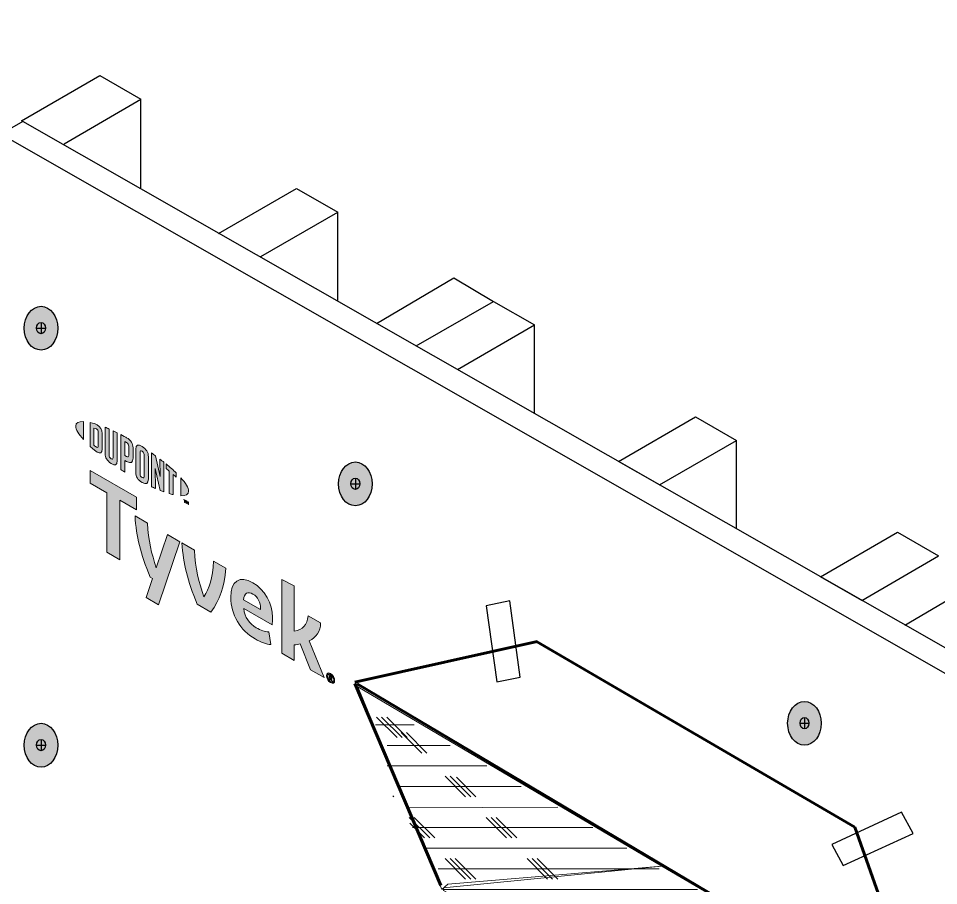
# Model space of a CAD drawing. Header units: inches. Extents: x -20.7 to 76.3, y -55.2 to 19.1.
# Drawn here: x -14.008 to -11.218, y 9.559 to 12.189 of the extents above; entities that cross this region are included whole.
import ezdxf

# ---------------------------------------------------------------- set-up
doc = ezdxf.new("R2010")
doc.units = ezdxf.units.IN
doc.header["$MEASUREMENT"] = 0
for name, color, linetype, lineweight in [('.ATI-HATCH', 7, 'Continuous', 0), ('G-ANNO-TTLB', 7, 'Continuous', 0), ('TYVEK', 7, 'Continuous', 0)]:
    doc.layers.add(name, color=color, linetype=linetype, lineweight=lineweight)

# ---------------------------------------------------------------- blocks, each defined once
blk = doc.blocks.new('Block_357')
at = {"layer": 'TYVEK', "true_color": 0x848484, "transparency": 33554687}
h = blk.add_hatch(color=252, dxfattribs=at)
h.dxf.hatch_style = 2
edge = h.paths.add_edge_path()
edge.add_spline(control_points=[(-13.8336, 10.9523), (-13.8336, 10.9423), (-13.8251, 10.928), (-13.8103, 10.9114), (-13.8103, 10.9114), (-13.8103, 10.9661), (-13.8103, 10.9661), (-13.8251, 10.9667), (-13.8336, 10.9622), (-13.8336, 10.9523)], knot_values=[0, 0, 0, 0, 1, 1, 1, 2, 2, 2, 3, 3, 3, 3], degree=3, periodic=0)
h = blk.add_hatch(color=252, dxfattribs=at)
h.dxf.hatch_style = 2
edge = h.paths.add_edge_path()
edge.add_spline(control_points=[(-13.7657, 10.8908), (-13.7657, 10.8866), (-13.7679, 10.8864), (-13.7706, 10.8879), (-13.7726, 10.8891), (-13.7758, 10.8918), (-13.7784, 10.8941), (-13.7784, 10.8941), (-13.7784, 10.9465), (-13.7784, 10.9465), (-13.7758, 10.9457), (-13.7726, 10.9448), (-13.7706, 10.9436), (-13.7679, 10.9421), (-13.7657, 10.9394), (-13.7657, 10.9352), (-13.7657, 10.9352), (-13.7657, 10.8908), (-13.7657, 10.8908)], knot_values=[0, 0, 0, 0, 1, 1, 1, 2, 2, 2, 3, 3, 3, 4, 4, 4, 5, 5, 5, 6, 6, 6, 6], degree=3, periodic=0)
edge = h.paths.add_edge_path()
edge.add_spline(control_points=[(-13.7689, 10.9563), (-13.773, 10.9587), (-13.779, 10.9607), (-13.7898, 10.9631), (-13.7898, 10.9631), (-13.7898, 10.8906), (-13.7898, 10.8906), (-13.7803, 10.8818), (-13.773, 10.8757), (-13.7689, 10.8733), (-13.7593, 10.8678), (-13.7539, 10.8713), (-13.7539, 10.8821), (-13.7539, 10.8821), (-13.7539, 10.9303), (-13.7539, 10.9303), (-13.7539, 10.941), (-13.7593, 10.9508), (-13.7689, 10.9563)], knot_values=[0, 0, 0, 0, 1, 1, 1, 2, 2, 2, 3, 3, 3, 4, 4, 4, 5, 5, 5, 6, 6, 6, 6], degree=3, periodic=0)
h = blk.add_hatch(color=252, dxfattribs=at)
h.dxf.hatch_style = 2
edge = h.paths.add_edge_path()
edge.add_spline(control_points=[(-13.7207, 10.8562), (-13.7207, 10.852), (-13.722, 10.8501), (-13.7265, 10.8534), (-13.731, 10.8566), (-13.7322, 10.8595), (-13.7322, 10.8645), (-13.7322, 10.8645), (-13.7322, 10.9434), (-13.7322, 10.9434), (-13.7352, 10.9448), (-13.7419, 10.9476), (-13.7447, 10.9487), (-13.7447, 10.9487), (-13.7447, 10.8689), (-13.7447, 10.8689), (-13.7447, 10.8561), (-13.7393, 10.848), (-13.7265, 10.839), (-13.7148, 10.8307), (-13.7077, 10.8333), (-13.7077, 10.8475), (-13.7077, 10.8475), (-13.7077, 10.9319), (-13.7077, 10.9319), (-13.7101, 10.9331), (-13.7181, 10.937), (-13.7207, 10.9381), (-13.7207, 10.9381), (-13.7207, 10.8562), (-13.7207, 10.8562)], knot_values=[0, 0, 0, 0, 1, 1, 1, 2, 2, 2, 3, 3, 3, 4, 4, 4, 5, 5, 5, 6, 6, 6, 7, 7, 7, 8, 8, 8, 9, 9, 9, 10, 10, 10, 10], degree=3, periodic=0)
h = blk.add_hatch(color=252, dxfattribs=at)
h.dxf.hatch_style = 2
edge = h.paths.add_edge_path()
edge.add_spline(control_points=[(-13.6732, 10.8635), (-13.6732, 10.859), (-13.6746, 10.8574), (-13.6799, 10.8605), (-13.6799, 10.8605), (-13.6845, 10.8631), (-13.6845, 10.8631), (-13.6845, 10.8631), (-13.6845, 10.9051), (-13.6845, 10.9051), (-13.6824, 10.904), (-13.6814, 10.9034), (-13.6801, 10.9027), (-13.6744, 10.8994), (-13.6732, 10.8962), (-13.6732, 10.8916), (-13.6732, 10.8916), (-13.6732, 10.8635), (-13.6732, 10.8635)], knot_values=[0, 0, 0, 0, 1, 1, 1, 2, 2, 2, 3, 3, 3, 4, 4, 4, 5, 5, 5, 6, 6, 6, 6], degree=3, periodic=0)
edge = h.paths.add_edge_path()
edge.add_spline(control_points=[(-13.6794, 10.9171), (-13.6816, 10.9184), (-13.6899, 10.9229), (-13.6975, 10.9267), (-13.6975, 10.9267), (-13.6975, 10.8204), (-13.6975, 10.8204), (-13.6949, 10.8188), (-13.6881, 10.8145), (-13.6845, 10.8122), (-13.6845, 10.8122), (-13.6845, 10.8483), (-13.6845, 10.8483), (-13.6845, 10.8483), (-13.6794, 10.8454), (-13.6794, 10.8454), (-13.6657, 10.8376), (-13.6601, 10.8413), (-13.6601, 10.8548), (-13.6601, 10.8548), (-13.6601, 10.8861), (-13.6601, 10.8861), (-13.6601, 10.8994), (-13.6664, 10.9096), (-13.6794, 10.9171)], knot_values=[0, 0, 0, 0, 1, 1, 1, 2, 2, 2, 3, 3, 3, 4, 4, 4, 5, 5, 5, 6, 6, 6, 7, 7, 7, 8, 8, 8, 8], degree=3, periodic=0)
h = blk.add_hatch(color=252, dxfattribs=at)
h.dxf.hatch_style = 2
edge = h.paths.add_edge_path()
edge.add_spline(control_points=[(-13.6267, 10.7995), (-13.6267, 10.7953), (-13.6279, 10.7939), (-13.6325, 10.7964), (-13.6373, 10.799), (-13.6386, 10.802), (-13.6386, 10.8064), (-13.6386, 10.8064), (-13.6386, 10.8727), (-13.6386, 10.8727), (-13.6386, 10.877), (-13.6373, 10.8787), (-13.6325, 10.8758), (-13.6279, 10.873), (-13.6267, 10.87), (-13.6267, 10.8658), (-13.6267, 10.8658), (-13.6267, 10.7995), (-13.6267, 10.7995)], knot_values=[0, 0, 0, 0, 1, 1, 1, 2, 2, 2, 3, 3, 3, 4, 4, 4, 5, 5, 5, 6, 6, 6, 6], degree=3, periodic=0)
edge = h.paths.add_edge_path()
edge.add_spline(control_points=[(-13.6325, 10.8906), (-13.6446, 10.8983), (-13.6518, 10.8963), (-13.6518, 10.8823), (-13.6518, 10.8823), (-13.6518, 10.8128), (-13.6518, 10.8128), (-13.6518, 10.798), (-13.6453, 10.7882), (-13.6325, 10.7814), (-13.62, 10.7749), (-13.6135, 10.7765), (-13.6135, 10.7922), (-13.6135, 10.7922), (-13.6135, 10.8586), (-13.6135, 10.8586), (-13.6135, 10.8736), (-13.6194, 10.8823), (-13.6325, 10.8906)], knot_values=[0, 0, 0, 0, 1, 1, 1, 2, 2, 2, 3, 3, 3, 4, 4, 4, 5, 5, 5, 6, 6, 6, 6], degree=3, periodic=0)
h = blk.add_hatch(color=252, dxfattribs=at)
h.dxf.hatch_style = 2
edge = h.paths.add_edge_path()
edge.add_spline(control_points=[(-13.5774, 10.7996), (-13.5774, 10.7996), (-13.5918, 10.862), (-13.5918, 10.862), (-13.5958, 10.8648), (-13.6005, 10.8682), (-13.6042, 10.8707), (-13.6042, 10.8707), (-13.6042, 10.7687), (-13.6042, 10.7687), (-13.6016, 10.7675), (-13.595, 10.7645), (-13.5916, 10.7631), (-13.5916, 10.7631), (-13.5927, 10.8238), (-13.5927, 10.8238), (-13.5927, 10.8238), (-13.5774, 10.7572), (-13.5774, 10.7572), (-13.5741, 10.7559), (-13.5694, 10.7541), (-13.5662, 10.753), (-13.5662, 10.753), (-13.5662, 10.8426), (-13.5662, 10.8426), (-13.5695, 10.8452), (-13.5754, 10.8498), (-13.5783, 10.8519), (-13.5783, 10.8519), (-13.5774, 10.7996), (-13.5774, 10.7996)], knot_values=[0, 0, 0, 0, 1, 1, 1, 2, 2, 2, 3, 3, 3, 4, 4, 4, 5, 5, 5, 6, 6, 6, 7, 7, 7, 8, 8, 8, 9, 9, 9, 10, 10, 10, 10], degree=3, periodic=0)
h = blk.add_hatch(color=252, dxfattribs=at)
h.dxf.hatch_style = 2
edge = h.paths.add_edge_path()
edge.add_spline(control_points=[(-13.5598, 10.8232), (-13.5566, 10.8207), (-13.5534, 10.8181), (-13.5503, 10.8156), (-13.5503, 10.8156), (-13.5503, 10.7477), (-13.5503, 10.7477), (-13.5475, 10.7469), (-13.5422, 10.7454), (-13.5386, 10.7445), (-13.5386, 10.7445), (-13.5386, 10.8056), (-13.5386, 10.8056), (-13.5352, 10.8027), (-13.5321, 10.7998), (-13.5291, 10.7972), (-13.5291, 10.7972), (-13.5291, 10.8102), (-13.5291, 10.8102), (-13.5383, 10.8193), (-13.5482, 10.828), (-13.5598, 10.8374), (-13.5598, 10.8374), (-13.5598, 10.8232), (-13.5598, 10.8232)], knot_values=[0, 0, 0, 0, 1, 1, 1, 2, 2, 2, 3, 3, 3, 4, 4, 4, 5, 5, 5, 6, 6, 6, 7, 7, 7, 8, 8, 8, 8], degree=3, periodic=0)
h = blk.add_hatch(color=252, dxfattribs=at)
h.dxf.hatch_style = 2
edge = h.paths.add_edge_path()
edge.add_spline(control_points=[(-13.4918, 10.755), (-13.4918, 10.7449), (-13.5003, 10.7405), (-13.5151, 10.741), (-13.5151, 10.741), (-13.5151, 10.7957), (-13.5151, 10.7957), (-13.5003, 10.7792), (-13.4918, 10.7649), (-13.4918, 10.755)], knot_values=[0, 0, 0, 0, 1, 1, 1, 2, 2, 2, 3, 3, 3, 3], degree=3, periodic=0)
h = blk.add_hatch(color=252, dxfattribs=at)
h.dxf.hatch_style = 2
edge = h.paths.add_edge_path()
edge.add_spline(control_points=[(-13.4987, 10.726), (-13.4987, 10.726), (-13.4973, 10.7252), (-13.4973, 10.7252), (-13.4973, 10.7252), (-13.4953, 10.7203), (-13.4953, 10.7203), (-13.4953, 10.7203), (-13.4932, 10.7228), (-13.4932, 10.7228), (-13.4932, 10.7228), (-13.4918, 10.722), (-13.4918, 10.722), (-13.4918, 10.722), (-13.4918, 10.7141), (-13.4918, 10.7141), (-13.4918, 10.7141), (-13.4931, 10.7149), (-13.4931, 10.7149), (-13.4931, 10.7149), (-13.4931, 10.7205), (-13.4931, 10.7205), (-13.4931, 10.7205), (-13.4952, 10.7179), (-13.4952, 10.7179), (-13.4952, 10.7179), (-13.4953, 10.718), (-13.4953, 10.718), (-13.4953, 10.718), (-13.4975, 10.723), (-13.4975, 10.723), (-13.4975, 10.723), (-13.4975, 10.7174), (-13.4975, 10.7174), (-13.4975, 10.7174), (-13.4987, 10.7181), (-13.4987, 10.7181), (-13.4987, 10.7181), (-13.4987, 10.726), (-13.4987, 10.726)], knot_values=[0, 0, 0, 0, 1, 1, 1, 2, 2, 2, 3, 3, 3, 4, 4, 4, 5, 5, 5, 6, 6, 6, 7, 7, 7, 8, 8, 8, 9, 9, 9, 10, 10, 10, 11, 11, 11, 12, 12, 12, 13, 13, 13, 13], degree=3, periodic=0)
edge = h.paths.add_edge_path()
edge.add_spline(control_points=[(-13.5037, 10.7275), (-13.5037, 10.7275), (-13.5058, 10.7287), (-13.5058, 10.7287), (-13.5058, 10.7287), (-13.5058, 10.7301), (-13.5058, 10.7301), (-13.5058, 10.7301), (-13.5002, 10.7269), (-13.5002, 10.7269), (-13.5002, 10.7269), (-13.5002, 10.7255), (-13.5002, 10.7255), (-13.5002, 10.7255), (-13.5023, 10.7267), (-13.5023, 10.7267), (-13.5023, 10.7267), (-13.5023, 10.7202), (-13.5023, 10.7202), (-13.5023, 10.7202), (-13.5037, 10.721), (-13.5037, 10.721), (-13.5037, 10.721), (-13.5037, 10.7275), (-13.5037, 10.7275)], knot_values=[0, 0, 0, 0, 1, 1, 1, 2, 2, 2, 3, 3, 3, 4, 4, 4, 5, 5, 5, 6, 6, 6, 7, 7, 7, 8, 8, 8, 8], degree=3, periodic=0)
at = {"layer": 'TYVEK'}
for points, knots in [([(-13.8336, 10.9523), (-13.8336, 10.9423), (-13.8251, 10.928), (-13.8103, 10.9114), (-13.8103, 10.9114), (-13.8103, 10.9661), (-13.8103, 10.9661), (-13.8251, 10.9667), (-13.8336, 10.9622), (-13.8336, 10.9523)], [0, 0, 0, 0, 1, 1, 1, 2, 2, 2, 3, 3, 3, 3]), ([(-13.7689, 10.9563), (-13.773, 10.9587), (-13.779, 10.9607), (-13.7898, 10.9631), (-13.7898, 10.9631), (-13.7898, 10.8906), (-13.7898, 10.8906), (-13.7803, 10.8818), (-13.773, 10.8757), (-13.7689, 10.8733), (-13.7593, 10.8678), (-13.7539, 10.8713), (-13.7539, 10.8821), (-13.7539, 10.8821), (-13.7539, 10.9303), (-13.7539, 10.9303), (-13.7539, 10.941), (-13.7593, 10.9508), (-13.7689, 10.9563)], [0, 0, 0, 0, 1, 1, 1, 2, 2, 2, 3, 3, 3, 4, 4, 4, 5, 5, 5, 6, 6, 6, 6]), ([(-13.7657, 10.8908), (-13.7657, 10.8866), (-13.7679, 10.8864), (-13.7706, 10.8879), (-13.7726, 10.8891), (-13.7758, 10.8918), (-13.7784, 10.8941), (-13.7784, 10.8941), (-13.7784, 10.9465), (-13.7784, 10.9465), (-13.7758, 10.9457), (-13.7726, 10.9448), (-13.7706, 10.9436), (-13.7679, 10.9421), (-13.7657, 10.9394), (-13.7657, 10.9352), (-13.7657, 10.9352), (-13.7657, 10.8908), (-13.7657, 10.8908)], [0, 0, 0, 0, 1, 1, 1, 2, 2, 2, 3, 3, 3, 4, 4, 4, 5, 5, 5, 6, 6, 6, 6]), ([(-13.7207, 10.8562), (-13.7207, 10.852), (-13.722, 10.8501), (-13.7265, 10.8534), (-13.731, 10.8566), (-13.7322, 10.8595), (-13.7322, 10.8645), (-13.7322, 10.8645), (-13.7322, 10.9434), (-13.7322, 10.9434), (-13.7352, 10.9448), (-13.7419, 10.9476), (-13.7447, 10.9487), (-13.7447, 10.9487), (-13.7447, 10.8689), (-13.7447, 10.8689), (-13.7447, 10.8561), (-13.7393, 10.848), (-13.7265, 10.839), (-13.7148, 10.8307), (-13.7077, 10.8333), (-13.7077, 10.8475), (-13.7077, 10.8475), (-13.7077, 10.9319), (-13.7077, 10.9319), (-13.7101, 10.9331), (-13.7181, 10.937), (-13.7207, 10.9381), (-13.7207, 10.9381), (-13.7207, 10.8562), (-13.7207, 10.8562)], [0, 0, 0, 0, 1, 1, 1, 2, 2, 2, 3, 3, 3, 4, 4, 4, 5, 5, 5, 6, 6, 6, 7, 7, 7, 8, 8, 8, 9, 9, 9, 10, 10, 10, 10]), ([(-13.6794, 10.9171), (-13.6816, 10.9184), (-13.6899, 10.9229), (-13.6975, 10.9267), (-13.6975, 10.9267), (-13.6975, 10.8204), (-13.6975, 10.8204), (-13.6949, 10.8188), (-13.6881, 10.8145), (-13.6845, 10.8122), (-13.6845, 10.8122), (-13.6845, 10.8483), (-13.6845, 10.8483), (-13.6845, 10.8483), (-13.6794, 10.8454), (-13.6794, 10.8454), (-13.6657, 10.8376), (-13.6601, 10.8413), (-13.6601, 10.8548), (-13.6601, 10.8548), (-13.6601, 10.8861), (-13.6601, 10.8861), (-13.6601, 10.8994), (-13.6664, 10.9096), (-13.6794, 10.9171)], [0, 0, 0, 0, 1, 1, 1, 2, 2, 2, 3, 3, 3, 4, 4, 4, 5, 5, 5, 6, 6, 6, 7, 7, 7, 8, 8, 8, 8]), ([(-13.6732, 10.8635), (-13.6732, 10.859), (-13.6746, 10.8574), (-13.6799, 10.8605), (-13.6799, 10.8605), (-13.6845, 10.8631), (-13.6845, 10.8631), (-13.6845, 10.8631), (-13.6845, 10.9051), (-13.6845, 10.9051), (-13.6824, 10.904), (-13.6814, 10.9034), (-13.6801, 10.9027), (-13.6744, 10.8994), (-13.6732, 10.8962), (-13.6732, 10.8916), (-13.6732, 10.8916), (-13.6732, 10.8635), (-13.6732, 10.8635)], [0, 0, 0, 0, 1, 1, 1, 2, 2, 2, 3, 3, 3, 4, 4, 4, 5, 5, 5, 6, 6, 6, 6]), ([(-13.6325, 10.8906), (-13.6446, 10.8983), (-13.6518, 10.8963), (-13.6518, 10.8823), (-13.6518, 10.8823), (-13.6518, 10.8128), (-13.6518, 10.8128), (-13.6518, 10.798), (-13.6453, 10.7882), (-13.6325, 10.7814), (-13.62, 10.7749), (-13.6135, 10.7765), (-13.6135, 10.7922), (-13.6135, 10.7922), (-13.6135, 10.8586), (-13.6135, 10.8586), (-13.6135, 10.8736), (-13.6194, 10.8823), (-13.6325, 10.8906)], [0, 0, 0, 0, 1, 1, 1, 2, 2, 2, 3, 3, 3, 4, 4, 4, 5, 5, 5, 6, 6, 6, 6]), ([(-13.6267, 10.7995), (-13.6267, 10.7953), (-13.6279, 10.7939), (-13.6325, 10.7964), (-13.6373, 10.799), (-13.6386, 10.802), (-13.6386, 10.8064), (-13.6386, 10.8064), (-13.6386, 10.8727), (-13.6386, 10.8727), (-13.6386, 10.877), (-13.6373, 10.8787), (-13.6325, 10.8758), (-13.6279, 10.873), (-13.6267, 10.87), (-13.6267, 10.8658), (-13.6267, 10.8658), (-13.6267, 10.7995), (-13.6267, 10.7995)], [0, 0, 0, 0, 1, 1, 1, 2, 2, 2, 3, 3, 3, 4, 4, 4, 5, 5, 5, 6, 6, 6, 6]), ([(-13.5774, 10.7996), (-13.5774, 10.7996), (-13.5918, 10.862), (-13.5918, 10.862), (-13.5958, 10.8648), (-13.6005, 10.8682), (-13.6042, 10.8707), (-13.6042, 10.8707), (-13.6042, 10.7687), (-13.6042, 10.7687), (-13.6016, 10.7675), (-13.595, 10.7645), (-13.5916, 10.7631), (-13.5916, 10.7631), (-13.5927, 10.8238), (-13.5927, 10.8238), (-13.5927, 10.8238), (-13.5774, 10.7572), (-13.5774, 10.7572), (-13.5741, 10.7559), (-13.5694, 10.7541), (-13.5662, 10.753), (-13.5662, 10.753), (-13.5662, 10.8426), (-13.5662, 10.8426), (-13.5695, 10.8452), (-13.5754, 10.8498), (-13.5783, 10.8519), (-13.5783, 10.8519), (-13.5774, 10.7996), (-13.5774, 10.7996)], [0, 0, 0, 0, 1, 1, 1, 2, 2, 2, 3, 3, 3, 4, 4, 4, 5, 5, 5, 6, 6, 6, 7, 7, 7, 8, 8, 8, 9, 9, 9, 10, 10, 10, 10]), ([(-13.5598, 10.8232), (-13.5566, 10.8207), (-13.5534, 10.8181), (-13.5503, 10.8156), (-13.5503, 10.8156), (-13.5503, 10.7477), (-13.5503, 10.7477), (-13.5475, 10.7469), (-13.5422, 10.7454), (-13.5386, 10.7445), (-13.5386, 10.7445), (-13.5386, 10.8056), (-13.5386, 10.8056), (-13.5352, 10.8027), (-13.5321, 10.7998), (-13.5291, 10.7972), (-13.5291, 10.7972), (-13.5291, 10.8102), (-13.5291, 10.8102), (-13.5383, 10.8193), (-13.5482, 10.828), (-13.5598, 10.8374), (-13.5598, 10.8374), (-13.5598, 10.8232), (-13.5598, 10.8232)], [0, 0, 0, 0, 1, 1, 1, 2, 2, 2, 3, 3, 3, 4, 4, 4, 5, 5, 5, 6, 6, 6, 7, 7, 7, 8, 8, 8, 8]), ([(-13.4918, 10.755), (-13.4918, 10.7449), (-13.5003, 10.7405), (-13.5151, 10.741), (-13.5151, 10.741), (-13.5151, 10.7957), (-13.5151, 10.7957), (-13.5003, 10.7792), (-13.4918, 10.7649), (-13.4918, 10.755)], [0, 0, 0, 0, 1, 1, 1, 2, 2, 2, 3, 3, 3, 3]), ([(-13.5037, 10.7275), (-13.5037, 10.7275), (-13.5058, 10.7287), (-13.5058, 10.7287), (-13.5058, 10.7287), (-13.5058, 10.7301), (-13.5058, 10.7301), (-13.5058, 10.7301), (-13.5002, 10.7269), (-13.5002, 10.7269), (-13.5002, 10.7269), (-13.5002, 10.7255), (-13.5002, 10.7255), (-13.5002, 10.7255), (-13.5023, 10.7267), (-13.5023, 10.7267), (-13.5023, 10.7267), (-13.5023, 10.7202), (-13.5023, 10.7202), (-13.5023, 10.7202), (-13.5037, 10.721), (-13.5037, 10.721), (-13.5037, 10.721), (-13.5037, 10.7275), (-13.5037, 10.7275)], [0, 0, 0, 0, 1, 1, 1, 2, 2, 2, 3, 3, 3, 4, 4, 4, 5, 5, 5, 6, 6, 6, 7, 7, 7, 8, 8, 8, 8]), ([(-13.4987, 10.726), (-13.4987, 10.726), (-13.4973, 10.7252), (-13.4973, 10.7252), (-13.4973, 10.7252), (-13.4953, 10.7203), (-13.4953, 10.7203), (-13.4953, 10.7203), (-13.4932, 10.7228), (-13.4932, 10.7228), (-13.4932, 10.7228), (-13.4918, 10.722), (-13.4918, 10.722), (-13.4918, 10.722), (-13.4918, 10.7141), (-13.4918, 10.7141), (-13.4918, 10.7141), (-13.4931, 10.7149), (-13.4931, 10.7149), (-13.4931, 10.7149), (-13.4931, 10.7205), (-13.4931, 10.7205), (-13.4931, 10.7205), (-13.4952, 10.7179), (-13.4952, 10.7179), (-13.4952, 10.7179), (-13.4953, 10.718), (-13.4953, 10.718), (-13.4953, 10.718), (-13.4975, 10.723), (-13.4975, 10.723), (-13.4975, 10.723), (-13.4975, 10.7174), (-13.4975, 10.7174), (-13.4975, 10.7174), (-13.4987, 10.7181), (-13.4987, 10.7181), (-13.4987, 10.7181), (-13.4987, 10.726), (-13.4987, 10.726)], [0, 0, 0, 0, 1, 1, 1, 2, 2, 2, 3, 3, 3, 4, 4, 4, 5, 5, 5, 6, 6, 6, 7, 7, 7, 8, 8, 8, 9, 9, 9, 10, 10, 10, 11, 11, 11, 12, 12, 12, 13, 13, 13, 13])]:
    blk.add_open_spline(points, degree=3, knots=knots, dxfattribs=at)
blk = doc.blocks.new('Block_361')
at = {"layer": 'TYVEK', "true_color": 0x848484, "transparency": 33554687}
h = blk.add_hatch(color=252, dxfattribs=at)
h.dxf.hatch_style = 2
h.paths.add_polyline_path([(-13.6495, 10.7365), (-13.7898, 10.8175), (-13.7898, 10.7794), (-13.7391, 10.7502), (-13.7391, 10.5697), (-13.7001, 10.5472), (-13.7001, 10.7277), (-13.6495, 10.6984)])
h = blk.add_hatch(color=252, dxfattribs=at)
h.dxf.hatch_style = 2
edge = h.paths.add_edge_path()
edge.add_spline(control_points=[(-13.4163, 10.5429), (-13.4187, 10.4909), (-13.4291, 10.4606), (-13.4451, 10.4346), (-13.4607, 10.4789), (-13.4707, 10.5209), (-13.4737, 10.5761), (-13.4737, 10.5761), (-13.5116, 10.5979), (-13.5116, 10.5979), (-13.5075, 10.5328), (-13.4953, 10.4854), (-13.4658, 10.4119), (-13.4658, 10.4119), (-13.4242, 10.3879), (-13.4242, 10.3879), (-13.3958, 10.428), (-13.3841, 10.4615), (-13.3787, 10.5212), (-13.3787, 10.5212), (-13.4163, 10.5429), (-13.4163, 10.5429)], knot_values=[0, 0, 0, 0, 1, 1, 1, 2, 2, 2, 3, 3, 3, 4, 4, 4, 5, 5, 5, 6, 6, 6, 7, 7, 7, 7], degree=3, periodic=0)
h = blk.add_hatch(color=252, dxfattribs=at)
h.dxf.hatch_style = 2
edge = h.paths.add_edge_path()
edge.add_spline(control_points=[(-13.325, 10.4256), (-13.325, 10.4256), (-13.2733, 10.3957), (-13.2733, 10.3957), (-13.2733, 10.3957), (-13.2733, 10.3994), (-13.2733, 10.3994), (-13.2733, 10.4169), (-13.2814, 10.4344), (-13.2964, 10.4431), (-13.3122, 10.4522), (-13.3226, 10.4454), (-13.325, 10.4256)], knot_values=[0, 0, 0, 0, 1, 1, 1, 2, 2, 2, 3, 3, 3, 4, 4, 4, 4], degree=3, periodic=0)
edge = h.paths.add_edge_path()
edge.add_spline(control_points=[(-13.2425, 10.2898), (-13.2545, 10.2905), (-13.2722, 10.2964), (-13.2901, 10.3067), (-13.334, 10.3321), (-13.364, 10.3812), (-13.364, 10.4331), (-13.364, 10.4827), (-13.3365, 10.5005), (-13.2964, 10.4774), (-13.2607, 10.4568), (-13.2373, 10.4143), (-13.2373, 10.3724), (-13.2373, 10.363), (-13.2378, 10.3552), (-13.2384, 10.3493), (-13.2384, 10.3493), (-13.3245, 10.399), (-13.3245, 10.399), (-13.3209, 10.372), (-13.3081, 10.3533), (-13.2863, 10.3408), (-13.273, 10.3331), (-13.2602, 10.3291), (-13.2485, 10.328), (-13.2485, 10.328), (-13.2425, 10.2898), (-13.2425, 10.2898)], knot_values=[0, 0, 0, 0, 1, 1, 1, 2, 2, 2, 3, 3, 3, 4, 4, 4, 5, 5, 5, 6, 6, 6, 7, 7, 7, 8, 8, 8, 9, 9, 9, 9], degree=3, periodic=0)
h = blk.add_hatch(color=252, dxfattribs=at)
h.dxf.hatch_style = 2
edge = h.paths.add_edge_path()
edge.add_spline(control_points=[(-13.1259, 10.3009), (-13.1259, 10.3009), (-13.0807, 10.1895), (-13.0807, 10.1895), (-13.0807, 10.1895), (-13.1215, 10.2131), (-13.1215, 10.2131), (-13.1215, 10.2131), (-13.1529, 10.2921), (-13.1529, 10.2921), (-13.1586, 10.2907), (-13.1646, 10.2895), (-13.1711, 10.2886), (-13.1711, 10.2886), (-13.1711, 10.2418), (-13.1711, 10.2418), (-13.1711, 10.2418), (-13.2087, 10.2635), (-13.2087, 10.2635), (-13.2087, 10.2635), (-13.2087, 10.4874), (-13.2087, 10.4874), (-13.2087, 10.4874), (-13.1711, 10.4678), (-13.1711, 10.4678), (-13.1711, 10.4678), (-13.1711, 10.3301), (-13.1711, 10.3301), (-13.1455, 10.3344), (-13.133, 10.349), (-13.1286, 10.3768), (-13.1286, 10.3768), (-13.0913, 10.3552), (-13.0913, 10.3552), (-13.0921, 10.3289), (-13.1041, 10.3117), (-13.1259, 10.3009)], knot_values=[0, 0, 0, 0, 1, 1, 1, 2, 2, 2, 3, 3, 3, 4, 4, 4, 5, 5, 5, 6, 6, 6, 7, 7, 7, 8, 8, 8, 9, 9, 9, 10, 10, 10, 11, 11, 11, 12, 12, 12, 12], degree=3, periodic=0)
at = {"layer": 'TYVEK'}
blk.add_lwpolyline([(-13.6495, 10.7365), (-13.7898, 10.8175), (-13.7898, 10.7794), (-13.7391, 10.7502), (-13.7391, 10.5697), (-13.7001, 10.5472), (-13.7001, 10.7277), (-13.6495, 10.6984)], close=True, dxfattribs=at)
for points, knots in [([(-13.4163, 10.5429), (-13.4187, 10.4909), (-13.4291, 10.4606), (-13.4451, 10.4346), (-13.4607, 10.4789), (-13.4707, 10.5209), (-13.4737, 10.5761), (-13.4737, 10.5761), (-13.5116, 10.5979), (-13.5116, 10.5979), (-13.5075, 10.5328), (-13.4953, 10.4854), (-13.4658, 10.4119), (-13.4658, 10.4119), (-13.4242, 10.3879), (-13.4242, 10.3879), (-13.3958, 10.428), (-13.3841, 10.4615), (-13.3787, 10.5212), (-13.3787, 10.5212), (-13.4163, 10.5429), (-13.4163, 10.5429)], [0, 0, 0, 0, 1, 1, 1, 2, 2, 2, 3, 3, 3, 4, 4, 4, 5, 5, 5, 6, 6, 6, 7, 7, 7, 7]), ([(-13.2425, 10.2898), (-13.2545, 10.2905), (-13.2722, 10.2964), (-13.2901, 10.3067), (-13.334, 10.3321), (-13.364, 10.3812), (-13.364, 10.4331), (-13.364, 10.4827), (-13.3365, 10.5005), (-13.2964, 10.4774), (-13.2607, 10.4568), (-13.2373, 10.4143), (-13.2373, 10.3724), (-13.2373, 10.363), (-13.2378, 10.3552), (-13.2384, 10.3493), (-13.2384, 10.3493), (-13.3245, 10.399), (-13.3245, 10.399), (-13.3209, 10.372), (-13.3081, 10.3533), (-13.2863, 10.3408), (-13.273, 10.3331), (-13.2602, 10.3291), (-13.2485, 10.328), (-13.2485, 10.328), (-13.2425, 10.2898), (-13.2425, 10.2898)], [0, 0, 0, 0, 1, 1, 1, 2, 2, 2, 3, 3, 3, 4, 4, 4, 5, 5, 5, 6, 6, 6, 7, 7, 7, 8, 8, 8, 9, 9, 9, 9]), ([(-13.1259, 10.3009), (-13.1259, 10.3009), (-13.0807, 10.1895), (-13.0807, 10.1895), (-13.0807, 10.1895), (-13.1215, 10.2131), (-13.1215, 10.2131), (-13.1215, 10.2131), (-13.1529, 10.2921), (-13.1529, 10.2921), (-13.1586, 10.2907), (-13.1646, 10.2895), (-13.1711, 10.2886), (-13.1711, 10.2886), (-13.1711, 10.2418), (-13.1711, 10.2418), (-13.1711, 10.2418), (-13.2087, 10.2635), (-13.2087, 10.2635), (-13.2087, 10.2635), (-13.2087, 10.4874), (-13.2087, 10.4874), (-13.2087, 10.4874), (-13.1711, 10.4678), (-13.1711, 10.4678), (-13.1711, 10.4678), (-13.1711, 10.3301), (-13.1711, 10.3301), (-13.1455, 10.3344), (-13.133, 10.349), (-13.1286, 10.3768), (-13.1286, 10.3768), (-13.0913, 10.3552), (-13.0913, 10.3552), (-13.0921, 10.3289), (-13.1041, 10.3117), (-13.1259, 10.3009)], [0, 0, 0, 0, 1, 1, 1, 2, 2, 2, 3, 3, 3, 4, 4, 4, 5, 5, 5, 6, 6, 6, 7, 7, 7, 8, 8, 8, 9, 9, 9, 10, 10, 10, 11, 11, 11, 12, 12, 12, 12]), ([(-13.325, 10.4256), (-13.325, 10.4256), (-13.2733, 10.3957), (-13.2733, 10.3957), (-13.2733, 10.3957), (-13.2733, 10.3994), (-13.2733, 10.3994), (-13.2733, 10.4169), (-13.2814, 10.4344), (-13.2964, 10.4431), (-13.3122, 10.4522), (-13.3226, 10.4454), (-13.325, 10.4256)], [0, 0, 0, 0, 1, 1, 1, 2, 2, 2, 3, 3, 3, 4, 4, 4, 4])]:
    blk.add_open_spline(points, degree=3, knots=knots, dxfattribs=at)
blk = doc.blocks.new('Block_360')
at = {"layer": 'TYVEK', "true_color": 0x848484, "transparency": 33554687}
h = blk.add_hatch(color=252, dxfattribs=at)
h.dxf.hatch_style = 2
edge = h.paths.add_edge_path()
edge.add_spline(control_points=[(-13.5559, 10.6235), (-13.5559, 10.6235), (-13.5896, 10.5228), (-13.5896, 10.5228), (-13.604, 10.5649), (-13.6133, 10.6056), (-13.6162, 10.6583), (-13.6162, 10.6583), (-13.654, 10.6801), (-13.654, 10.6801), (-13.6499, 10.615), (-13.6377, 10.5677), (-13.6083, 10.4942), (-13.6083, 10.4942), (-13.6007, 10.4898), (-13.6007, 10.4898), (-13.6007, 10.4898), (-13.62, 10.4323), (-13.62, 10.4323), (-13.62, 10.4323), (-13.5824, 10.4106), (-13.5824, 10.4106), (-13.5824, 10.4106), (-13.5183, 10.6018), (-13.5183, 10.6018), (-13.5183, 10.6018), (-13.5559, 10.6235), (-13.5559, 10.6235)], knot_values=[0, 0, 0, 0, 1, 1, 1, 2, 2, 2, 3, 3, 3, 4, 4, 4, 5, 5, 5, 6, 6, 6, 7, 7, 7, 8, 8, 8, 9, 9, 9, 9], degree=3, periodic=0)
at = {"layer": 'TYVEK'}
blk.add_open_spline([(-13.5559, 10.6235), (-13.5559, 10.6235), (-13.5896, 10.5228), (-13.5896, 10.5228), (-13.604, 10.5649), (-13.6133, 10.6056), (-13.6162, 10.6583), (-13.6162, 10.6583), (-13.654, 10.6801), (-13.654, 10.6801), (-13.6499, 10.615), (-13.6377, 10.5677), (-13.6083, 10.4942), (-13.6083, 10.4942), (-13.6007, 10.4898), (-13.6007, 10.4898), (-13.6007, 10.4898), (-13.62, 10.4323), (-13.62, 10.4323), (-13.62, 10.4323), (-13.5824, 10.4106), (-13.5824, 10.4106), (-13.5824, 10.4106), (-13.5183, 10.6018), (-13.5183, 10.6018), (-13.5183, 10.6018), (-13.5559, 10.6235), (-13.5559, 10.6235)], degree=3, knots=[0, 0, 0, 0, 1, 1, 1, 2, 2, 2, 3, 3, 3, 4, 4, 4, 5, 5, 5, 6, 6, 6, 7, 7, 7, 8, 8, 8, 9, 9, 9, 9], dxfattribs=at)
blk.add_blockref('Block_361', (0, 0), dxfattribs=at)
blk = doc.blocks.new('Block_362')
at = {"layer": 'TYVEK', "true_color": 0x848484, "transparency": 33554687}
h = blk.add_hatch(color=252, dxfattribs=at)
h.dxf.hatch_style = 2
edge = h.paths.add_edge_path()
edge.add_spline(control_points=[(-13.0626, 10.1939), (-13.0626, 10.1939), (-13.0626, 10.1898), (-13.0626, 10.1898), (-13.0626, 10.1898), (-13.0611, 10.1889), (-13.0611, 10.1889), (-13.0596, 10.188), (-13.0587, 10.188), (-13.0587, 10.1895), (-13.0587, 10.1911), (-13.0596, 10.1921), (-13.0611, 10.193), (-13.0611, 10.193), (-13.0626, 10.1939), (-13.0626, 10.1939)], knot_values=[0, 0, 0, 0, 1, 1, 1, 2, 2, 2, 3, 3, 3, 4, 4, 4, 5, 5, 5, 5], degree=3, periodic=0)
edge = h.paths.add_edge_path()
edge.add_spline(control_points=[(-13.0653, 10.198), (-13.0653, 10.198), (-13.0611, 10.1955), (-13.0611, 10.1955), (-13.0578, 10.1937), (-13.0562, 10.1909), (-13.0562, 10.1881), (-13.0562, 10.1861), (-13.057, 10.1851), (-13.0585, 10.1853), (-13.0577, 10.1831), (-13.0567, 10.1807), (-13.0553, 10.1781), (-13.0553, 10.1781), (-13.0585, 10.1799), (-13.0585, 10.1799), (-13.0597, 10.1823), (-13.0605, 10.1843), (-13.0612, 10.1864), (-13.0612, 10.1864), (-13.0626, 10.1872), (-13.0626, 10.1872), (-13.0626, 10.1872), (-13.0626, 10.1823), (-13.0626, 10.1823), (-13.0626, 10.1823), (-13.0653, 10.1839), (-13.0653, 10.1839), (-13.0653, 10.1839), (-13.0653, 10.198), (-13.0653, 10.198)], knot_values=[0, 0, 0, 0, 1, 1, 1, 2, 2, 2, 3, 3, 3, 4, 4, 4, 5, 5, 5, 6, 6, 6, 7, 7, 7, 8, 8, 8, 9, 9, 9, 10, 10, 10, 10], degree=3, periodic=0)
edge = h.paths.add_edge_path()
edge.add_spline(control_points=[(-13.0609, 10.1991), (-13.0669, 10.2025), (-13.0702, 10.2006), (-13.0702, 10.1935), (-13.0702, 10.1864), (-13.0669, 10.1806), (-13.0609, 10.1772), (-13.055, 10.1738), (-13.0516, 10.1757), (-13.0516, 10.1828), (-13.0516, 10.1898), (-13.055, 10.1957), (-13.0609, 10.1991)], knot_values=[0, 0, 0, 0, 1, 1, 1, 2, 2, 2, 3, 3, 3, 4, 4, 4, 4], degree=3, periodic=0)
edge = h.paths.add_edge_path()
edge.add_spline(control_points=[(-13.0609, 10.2019), (-13.0536, 10.1977), (-13.0488, 10.1896), (-13.0488, 10.1811), (-13.0488, 10.1727), (-13.0537, 10.1702), (-13.0609, 10.1744), (-13.0683, 10.1787), (-13.073, 10.1867), (-13.073, 10.1951), (-13.073, 10.2036), (-13.0683, 10.2062), (-13.0609, 10.2019)], knot_values=[0, 0, 0, 0, 1, 1, 1, 2, 2, 2, 3, 3, 3, 4, 4, 4, 4], degree=3, periodic=0)
at = {"layer": 'TYVEK'}
for points, knots in [([(-13.0609, 10.2019), (-13.0536, 10.1977), (-13.0488, 10.1896), (-13.0488, 10.1811), (-13.0488, 10.1727), (-13.0537, 10.1702), (-13.0609, 10.1744), (-13.0683, 10.1787), (-13.073, 10.1867), (-13.073, 10.1951), (-13.073, 10.2036), (-13.0683, 10.2062), (-13.0609, 10.2019)], [0, 0, 0, 0, 1, 1, 1, 2, 2, 2, 3, 3, 3, 4, 4, 4, 4]), ([(-13.0609, 10.1991), (-13.0669, 10.2025), (-13.0702, 10.2006), (-13.0702, 10.1935), (-13.0702, 10.1864), (-13.0669, 10.1806), (-13.0609, 10.1772), (-13.055, 10.1738), (-13.0516, 10.1757), (-13.0516, 10.1828), (-13.0516, 10.1898), (-13.055, 10.1957), (-13.0609, 10.1991)], [0, 0, 0, 0, 1, 1, 1, 2, 2, 2, 3, 3, 3, 4, 4, 4, 4]), ([(-13.0653, 10.198), (-13.0653, 10.198), (-13.0611, 10.1955), (-13.0611, 10.1955), (-13.0578, 10.1937), (-13.0562, 10.1909), (-13.0562, 10.1881), (-13.0562, 10.1861), (-13.057, 10.1851), (-13.0585, 10.1853), (-13.0577, 10.1831), (-13.0567, 10.1807), (-13.0553, 10.1781), (-13.0553, 10.1781), (-13.0585, 10.1799), (-13.0585, 10.1799), (-13.0597, 10.1823), (-13.0605, 10.1843), (-13.0612, 10.1864), (-13.0612, 10.1864), (-13.0626, 10.1872), (-13.0626, 10.1872), (-13.0626, 10.1872), (-13.0626, 10.1823), (-13.0626, 10.1823), (-13.0626, 10.1823), (-13.0653, 10.1839), (-13.0653, 10.1839), (-13.0653, 10.1839), (-13.0653, 10.198), (-13.0653, 10.198)], [0, 0, 0, 0, 1, 1, 1, 2, 2, 2, 3, 3, 3, 4, 4, 4, 5, 5, 5, 6, 6, 6, 7, 7, 7, 8, 8, 8, 9, 9, 9, 10, 10, 10, 10]), ([(-13.0626, 10.1939), (-13.0626, 10.1939), (-13.0626, 10.1898), (-13.0626, 10.1898), (-13.0626, 10.1898), (-13.0611, 10.1889), (-13.0611, 10.1889), (-13.0596, 10.188), (-13.0587, 10.188), (-13.0587, 10.1895), (-13.0587, 10.1911), (-13.0596, 10.1921), (-13.0611, 10.193), (-13.0611, 10.193), (-13.0626, 10.1939), (-13.0626, 10.1939)], [0, 0, 0, 0, 1, 1, 1, 2, 2, 2, 3, 3, 3, 4, 4, 4, 5, 5, 5, 5])]:
    blk.add_open_spline(points, degree=3, knots=knots, dxfattribs=at)
blk = doc.blocks.new('Block_359')
at = {"layer": 'TYVEK'}
for name in ['Block_360', 'Block_362']:
    blk.add_blockref(name, (0, 0), dxfattribs=at)
blk = doc.blocks.new('Block_358')
at = {"layer": 'TYVEK'}
blk.add_blockref('Block_359', (0, 0), dxfattribs=at)
blk = doc.blocks.new('Block_356')
at = {"layer": 'TYVEK'}
for name in ['Block_357', 'Block_358']:
    blk.add_blockref(name, (0, 0), dxfattribs=at)
blk = doc.blocks.new('Block_697')
at = {"layer": '.ATI-HATCH'}
for points, knots in [([(-12.978, 10.1621), (-12.978, 10.1621), (-12.724, 9.5473), (-12.724, 9.5473), (-12.724, 9.5473), (-12.7052, 9.5637), (-12.7052, 9.5637), (-12.7052, 9.5637), (-12.0571, 9.6175), (-12.0571, 9.6175), (-12.0571, 9.6175), (-12.978, 10.1621), (-12.978, 10.1621)], [0, 0, 0, 0, 1, 1, 1, 2, 2, 2, 3, 3, 3, 4, 4, 4, 4]), ([(-11.5841, 8.9038), (-11.5841, 8.9038), (-11.7295, 8.9859), (-11.7295, 8.9859), (-11.7295, 8.9859), (-11.84, 9.0482), (-11.84, 9.0482), (-11.84, 9.0482), (-11.9505, 9.1106), (-11.9505, 9.1106), (-11.9505, 9.1106), (-12.0609, 9.173), (-12.0609, 9.173), (-12.0609, 9.173), (-12.1718, 9.2355), (-12.1718, 9.2355), (-12.1718, 9.2355), (-12.719, 9.5443), (-12.719, 9.5443), (-12.719, 9.5443), (-12.719, 9.5521), (-12.719, 9.5521), (-12.719, 9.5521), (-12.057, 9.6175), (-12.057, 9.6175), (-12.057, 9.6175), (-11.2684, 9.1559), (-11.2684, 9.1559)], [0, 0, 0, 0, 1, 1, 1, 2, 2, 2, 3, 3, 3, 4, 4, 4, 5, 5, 5, 6, 6, 6, 7, 7, 7, 8, 8, 8, 9, 9, 9, 9])]:
    blk.add_open_spline(points, degree=3, knots=knots, dxfattribs=at)
at = {"layer": '.ATI-HATCH', "color": 8, "lineweight": 0, "true_color": 0x808080}
for points in [[(-12.925, 10.0466), (-12.925, 10.0466), (-12.8072, 10.0466), (-12.8072, 10.0466)], [(-12.8897, 9.9842), (-12.8897, 9.9842), (-12.6984, 9.9842), (-12.6984, 9.9842)], [(-12.8897, 9.9218), (-12.8897, 9.9218), (-12.5873, 9.9218), (-12.5873, 9.9218)], [(-12.6518, 9.8282), (-12.6518, 9.8282), (-12.714, 9.8906), (-12.714, 9.8906)], [(-12.6363, 9.8282), (-12.6363, 9.8282), (-12.6984, 9.8906), (-12.6984, 9.8906)], [(-12.6208, 9.8282), (-12.6208, 9.8282), (-12.6788, 9.8878), (-12.6788, 9.8878)], [(-12.8529, 9.8594), (-12.8529, 9.8594), (-12.4836, 9.8594), (-12.4836, 9.8594)], [(-12.8693, 9.8282), (-12.8693, 9.8282), (-12.8722, 9.8311), (-12.8722, 9.8311)], [(-12.827, 9.7948), (-12.827, 9.7948), (-12.3723, 9.797), (-12.3723, 9.797)], [(-12.7606, 9.7034), (-12.7606, 9.7034), (-12.8227, 9.7658), (-12.8227, 9.7658)], [(-12.745, 9.7034), (-12.745, 9.7034), (-12.8072, 9.7658), (-12.8072, 9.7658)], [(-12.5276, 9.7034), (-12.5276, 9.7034), (-12.5897, 9.7658), (-12.5897, 9.7658)], [(-12.512, 9.7034), (-12.512, 9.7034), (-12.5742, 9.7658), (-12.5742, 9.7658)], [(-12.4965, 9.7034), (-12.4965, 9.7034), (-12.5586, 9.7658), (-12.5586, 9.7658)], [(-12.7761, 9.7034), (-12.7761, 9.7034), (-12.8209, 9.7484), (-12.8209, 9.7484)], [(-12.8123, 9.7346), (-12.8123, 9.7346), (-12.2664, 9.7346), (-12.2664, 9.7346)], [(-12.7736, 9.6722), (-12.7736, 9.6722), (-12.1624, 9.6722), (-12.1624, 9.6722)], [(-12.6518, 9.5786), (-12.6518, 9.5786), (-12.714, 9.641), (-12.714, 9.641)], [(-12.6363, 9.5786), (-12.6363, 9.5786), (-12.6984, 9.641), (-12.6984, 9.641)], [(-12.6208, 9.5786), (-12.6208, 9.5786), (-12.6829, 9.641), (-12.6829, 9.641)], [(-12.4033, 9.5786), (-12.4033, 9.5786), (-12.4654, 9.641), (-12.4654, 9.641)], [(-12.3878, 9.5786), (-12.3878, 9.5786), (-12.4499, 9.641), (-12.4499, 9.641)], [(-12.3723, 9.5786), (-12.3723, 9.5786), (-12.4344, 9.641), (-12.4344, 9.641)], [(-12.735, 9.6098), (-12.735, 9.6098), (-12.065, 9.6098), (-12.065, 9.6098)], [(-12.719, 9.5474), (-12.719, 9.5474), (-11.9489, 9.5474), (-11.9489, 9.5474)], [(-12.5405, 9.4667), (-12.5405, 9.4667), (-12.5897, 9.5162), (-12.5897, 9.5162)], [(-12.512, 9.4538), (-12.512, 9.4538), (-12.5742, 9.5162), (-12.5742, 9.5162)], [(-12.4965, 9.4538), (-12.4965, 9.4538), (-12.5586, 9.5162), (-12.5586, 9.5162)], [(-12.2791, 9.4538), (-12.2791, 9.4538), (-12.3412, 9.5162), (-12.3412, 9.5162)], [(-12.2635, 9.4538), (-12.2635, 9.4538), (-12.3257, 9.5162), (-12.3257, 9.5162)], [(-12.248, 9.4538), (-12.248, 9.4538), (-12.3101, 9.5162), (-12.3101, 9.5162)], [(-12.0305, 9.4538), (-12.0305, 9.4538), (-12.0927, 9.5162), (-12.0927, 9.5162)], [(-12.015, 9.4538), (-12.015, 9.4538), (-12.0771, 9.5162), (-12.0771, 9.5162)], [(-11.9995, 9.4538), (-11.9995, 9.4538), (-12.0616, 9.5162), (-12.0616, 9.5162)], [(-12.6132, 9.485), (-12.6132, 9.485), (-11.8442, 9.485), (-11.8442, 9.485)], [(-12.4933, 9.4226), (-12.4933, 9.4226), (-11.7452, 9.4226), (-11.7452, 9.4226)], [(-12.1548, 9.329), (-12.1548, 9.329), (-12.2169, 9.3914), (-12.2169, 9.3914)], [(-12.1393, 9.329), (-12.1393, 9.329), (-12.2014, 9.3914), (-12.2014, 9.3914)], [(-12.1237, 9.329), (-12.1237, 9.329), (-12.1859, 9.3914), (-12.1859, 9.3914)], [(-11.9063, 9.329), (-11.9063, 9.329), (-11.9684, 9.3914), (-11.9684, 9.3914)], [(-11.8908, 9.329), (-11.8908, 9.329), (-11.9529, 9.3914), (-11.9529, 9.3914)], [(-11.8752, 9.329), (-11.8752, 9.329), (-11.9374, 9.3914), (-11.9374, 9.3914)], [(-12.3873, 9.3602), (-12.3873, 9.3602), (-11.6422, 9.3602), (-11.6422, 9.3602)], [(-12.2812, 9.2978), (-12.2812, 9.2978), (-11.5422, 9.2978), (-11.5422, 9.2978)], [(-12.0305, 9.2042), (-12.0305, 9.2042), (-12.0927, 9.2666), (-12.0927, 9.2666)], [(-12.015, 9.2042), (-12.015, 9.2042), (-12.0771, 9.2666), (-12.0771, 9.2666)], [(-11.9995, 9.2042), (-11.9995, 9.2042), (-12.0616, 9.2666), (-12.0616, 9.2666)], [(-11.782, 9.2042), (-11.782, 9.2042), (-11.8442, 9.2666), (-11.8442, 9.2666)], [(-11.7665, 9.2042), (-11.7665, 9.2042), (-11.8286, 9.2666), (-11.8286, 9.2666)], [(-11.751, 9.2042), (-11.751, 9.2042), (-11.8131, 9.2666), (-11.8131, 9.2666)], [(-11.9401, 9.1134), (-11.9401, 9.1134), (-11.9684, 9.1418), (-11.9684, 9.1418)], [(-11.9026, 9.0913), (-11.9026, 9.0913), (-11.9529, 9.1418), (-11.9529, 9.1418)], [(-11.8752, 9.0794), (-11.8752, 9.0794), (-11.9374, 9.1418), (-11.9374, 9.1418)], [(-11.6578, 9.0794), (-11.6578, 9.0794), (-11.7199, 9.1418), (-11.7199, 9.1418)], [(-11.6422, 9.0794), (-11.6422, 9.0794), (-11.7044, 9.1418), (-11.7044, 9.1418)], [(-11.6267, 9.0794), (-11.6267, 9.0794), (-11.6888, 9.1418), (-11.6888, 9.1418)], [(-11.5335, 8.9546), (-11.5335, 8.9546), (-11.5956, 9.017), (-11.5956, 9.017)], [(-11.518, 8.9546), (-11.518, 8.9546), (-11.5801, 9.017), (-11.5801, 9.017)]]:
    blk.add_open_spline(points, degree=3, dxfattribs=at)
for points, knots in [([(-11.434, 9.2355), (-11.434, 9.2355), (-12.1718, 9.2355), (-12.1718, 9.2355), (-12.1718, 9.2355), (-12.1752, 9.2355), (-12.1752, 9.2355)], [0, 0, 0, 0, 1, 1, 1, 2, 2, 2, 2]), ([(-11.3161, 9.173), (-11.3161, 9.173), (-12.0609, 9.173), (-12.0609, 9.173), (-12.0609, 9.173), (-12.0693, 9.173), (-12.0693, 9.173)], [0, 0, 0, 0, 1, 1, 1, 2, 2, 2, 2]), ([(-11.4713, 9.1418), (-11.4713, 9.1418), (-11.4402, 9.1106), (-11.4402, 9.1106), (-11.4402, 9.1106), (-11.4093, 9.0795), (-11.4093, 9.0795)], [0, 0, 0, 0, 1, 1, 1, 2, 2, 2, 2]), ([(-11.4558, 9.1418), (-11.4558, 9.1418), (-11.4247, 9.1106), (-11.4247, 9.1106), (-11.4247, 9.1106), (-11.3937, 9.0795), (-11.3937, 9.0795)], [0, 0, 0, 0, 1, 1, 1, 2, 2, 2, 2]), ([(-11.4404, 9.1418), (-11.4404, 9.1418), (-11.4093, 9.1106), (-11.4093, 9.1106), (-11.4093, 9.1106), (-11.3782, 9.0795), (-11.3782, 9.0795)], [0, 0, 0, 0, 1, 1, 1, 2, 2, 2, 2]), ([(-11.3251, 9.1106), (-11.3251, 9.1106), (-11.4093, 9.1106), (-11.4093, 9.1106), (-11.4093, 9.1106), (-11.4247, 9.1106), (-11.4247, 9.1106), (-11.4247, 9.1106), (-11.4402, 9.1106), (-11.4402, 9.1106), (-11.4402, 9.1106), (-11.9505, 9.1106), (-11.9505, 9.1106), (-11.9505, 9.1106), (-11.9632, 9.1106), (-11.9632, 9.1106)], [0, 0, 0, 0, 1, 1, 1, 2, 2, 2, 3, 3, 3, 4, 4, 4, 5, 5, 5, 5]), ([(-11.4033, 9.0482), (-11.4033, 9.0482), (-11.84, 9.0482), (-11.84, 9.0482), (-11.84, 9.0482), (-11.8572, 9.0482), (-11.8572, 9.0482)], [0, 0, 0, 0, 1, 1, 1, 2, 2, 2, 2]), ([(-11.5645, 9.017), (-11.5645, 9.017), (-11.5336, 8.9859), (-11.5336, 8.9859), (-11.5336, 8.9859), (-11.5104, 8.9627), (-11.5104, 8.9627)], [0, 0, 0, 0, 1, 1, 1, 2, 2, 2, 2]), ([(-11.4813, 8.9859), (-11.4813, 8.9859), (-11.7295, 8.9859), (-11.7295, 8.9859), (-11.7295, 8.9859), (-11.7373, 8.9859), (-11.7373, 8.9859)], [0, 0, 0, 0, 1, 1, 1, 2, 2, 2, 2]), ([(-11.5595, 8.9234), (-11.5595, 8.9234), (-11.6188, 8.9234), (-11.6188, 8.9234), (-11.6188, 8.9234), (-11.6312, 8.9234), (-11.6312, 8.9234)], [0, 0, 0, 0, 1, 1, 1, 2, 2, 2, 2])]:
    blk.add_open_spline(points, degree=3, knots=knots, dxfattribs=at)

msp = doc.modelspace()

# ---------------------------------------------------------------- hatches: boundary and pattern name
at = {"layer": 'G-ANNO-TTLB', "true_color": 0xff00ff, "transparency": 33554687}
h = msp.add_hatch(color=6, dxfattribs=at)
edge = h.paths.add_edge_path()
edge.add_spline(control_points=[(20.0342, -15.1346), (20.0342, -15.1346), (-20.6658, -15.1346), (-20.6658, -15.1346), (-20.6658, -15.1346), (-20.6658, 19.0008), (-20.6658, 19.0008), (-20.6658, 19.0008), (20.0342, 19.0008), (20.0342, 19.0008), (20.0342, 19.0008), (20.0342, -15.1346), (20.0342, -15.1346)], knot_values=[0, 0, 0, 0, 1, 1, 1, 2, 2, 2, 3, 3, 3, 4, 4, 4, 4], degree=3, periodic=0)
edge = h.paths.add_edge_path()
edge.add_spline(control_points=[(-20.5408, 18.8757), (-20.5408, 18.8757), (-20.5408, -15.0095), (-20.5408, -15.0095), (-20.5408, -15.0095), (19.9092, -15.0095), (19.9092, -15.0095), (19.9092, -15.0095), (19.9092, 18.8757), (19.9092, 18.8757), (19.9092, 18.8757), (-20.5408, 18.8757), (-20.5408, 18.8757)], knot_values=[0, 0, 0, 0, 1, 1, 1, 2, 2, 2, 3, 3, 3, 4, 4, 4, 4], degree=3, periodic=0)
edge.add_line((-20.5408, 18.8757), (-20.5408, 18.8757))
at = {"layer": 'TYVEK', "true_color": 0x003b71, "transparency": 33554687}
h = msp.add_hatch(color=156, dxfattribs=at)
h.dxf.hatch_style = 2
edge = h.paths.add_edge_path()
edge.add_ellipse((-13.9389, 11.2491), major_axis=(0, 0.0664), ratio=0.766948, start_angle=0, end_angle=360)
h = msp.add_hatch(color=156, dxfattribs=at)
h.dxf.hatch_style = 2
edge = h.paths.add_edge_path()
edge.add_ellipse((-12.986, 10.7771), major_axis=(0, 0.0664), ratio=0.766948, start_angle=0, end_angle=360)
h = msp.add_hatch(color=156, dxfattribs=at)
h.dxf.hatch_style = 2
edge = h.paths.add_edge_path()
edge.add_ellipse((-11.6243, 10.051), major_axis=(0, 0.0664), ratio=0.766948, start_angle=0, end_angle=360)
h = msp.add_hatch(color=156, dxfattribs=at)
h.dxf.hatch_style = 2
edge = h.paths.add_edge_path()
edge.add_ellipse((-13.9389, 9.9846), major_axis=(0, 0.0664), ratio=0.766948, start_angle=0, end_angle=360)

# ---------------------------------------------------------------- linework, layer by layer
at = {"layer": '.ATI-HATCH', "color": 8, "lineweight": 0, "true_color": 0x808080}
for p, q in [((-12.8596, 10.0077), (-12.9217, 10.0701)), ((-12.8441, 10.0077), (-12.9062, 10.0701)), ((-12.8285, 10.0077), (-12.8907, 10.0701))]:
    msp.add_line(p, q, dxfattribs=at)
at = {"layer": 'G-ANNO-TTLB'}
for points in [[(20.0342, -15.1346), (20.0342, -15.1346), (-20.6658, -15.1346), (-20.6658, -15.1346), (-20.6658, -15.1346), (-20.6658, 19.0008), (-20.6658, 19.0008), (-20.6658, 19.0008), (20.0342, 19.0008), (20.0342, 19.0008), (20.0342, 19.0008), (20.0342, -15.1346), (20.0342, -15.1346)], [(-20.5408, 18.8757), (-20.5408, 18.8757), (-20.5408, -15.0095), (-20.5408, -15.0095), (-20.5408, -15.0095), (19.9092, -15.0095), (19.9092, -15.0095), (19.9092, -15.0095), (19.9092, 18.8757), (19.9092, 18.8757), (19.9092, 18.8757), (-20.5408, 18.8757), (-20.5408, 18.8757)]]:
    msp.add_open_spline(points, degree=3, knots=[0, 0, 0, 0, 1, 1, 1, 2, 2, 2, 3, 3, 3, 4, 4, 4, 4], dxfattribs=at)
at = {"layer": 'TYVEK', "color": 33, "lineweight": 25, "true_color": 0xcc9966}
for p, q in [((-13.9978, 11.8782), (-13.7609, 12.0152)), ((-13.7609, 12.0152), (-13.6359, 11.9436)), ((-13.8693, 11.8085), (-13.6359, 11.9436)), ((-13.6359, 11.6747), (-13.6359, 11.9436)), ((-13.9943, 11.8761), (-13.9978, 11.8782)), ((-13.4012, 11.5358), (-13.1643, 11.6729)), ((-13.1643, 11.6729), (-13.0392, 11.6012)), ((-13.2726, 11.4662), (-13.0392, 11.6012)), ((-13.0392, 11.3323), (-13.0392, 11.6012)), ((-12.9215, 11.2636), (-12.6878, 11.4018)), ((-12.6878, 11.4018), (-12.5676, 11.3306)), ((-12.8018, 11.1952), (-12.5676, 11.3306)), ((-12.5676, 11.3306), (-12.4426, 11.259)), ((-12.676, 11.1239), (-12.4426, 11.259)), ((-12.4426, 10.9901), (-12.4426, 11.259)), ((-12.0635, 10.7737), (-11.8301, 10.9088)), ((-11.8301, 10.6403), (-11.8301, 10.9088)), ((-11.4507, 10.4237), (-11.2176, 10.5586)), ((-11.3195, 10.3488), (-11.0896, 10.4852))]:
    msp.add_line(p, q, dxfattribs=at)
at = {"layer": 'TYVEK', "color": 2, "lineweight": 25, "true_color": 0xffff00}
for p, q in [((-13.9943, 11.8762), (-14.0611, 11.8375)), ((-10.26, 9.7438), (-13.9943, 11.8762))]:
    msp.add_line(p, q, dxfattribs=at)
at = {"layer": 'TYVEK', "color": 18, "lineweight": 25, "true_color": 0x000000}
msp.add_line((-10.3268, 9.7051), (-14.0611, 11.8375), dxfattribs=at)
at = {"layer": 'TYVEK', "color": 252, "lineweight": 25, "true_color": 0x848484}
for p, q in [((-13.9524, 11.2495), (-13.9254, 11.2495)), ((-13.9389, 11.2667), (-13.9389, 11.2324)), ((-12.9995, 10.7775), (-12.9725, 10.7775)), ((-12.986, 10.7946), (-12.986, 10.7604)), ((-11.6378, 10.0514), (-11.6108, 10.0514)), ((-11.6243, 10.0686), (-11.6243, 10.0343)), ((-13.9389, 10.0021), (-13.9389, 9.9678)), ((-13.9524, 9.985), (-13.9254, 9.985))]:
    msp.add_line(p, q, dxfattribs=at)
at = {"layer": 'TYVEK', "color": 18, "lineweight": 60, "true_color": 0x000000}
for p, q in [((-12.9874, 10.1758), (-12.4352, 10.2996)), ((-12.4368, 10.2994), (-11.472, 9.7364)), ((-12.7266, 9.5595), (-12.9874, 10.1717)), ((-11.2724, 9.1574), (-12.9802, 10.1707)), ((-11.2669, 9.1574), (-11.472, 9.7364))]:
    msp.add_line(p, q, dxfattribs=at)
at = {"layer": 'TYVEK', "color": 8, "lineweight": 0, "true_color": 0x808080}
for p, q in [((-12.7847, 9.9608), (-12.8468, 10.0232)), ((-12.7691, 9.9608), (-12.8313, 10.0232))]:
    msp.add_line(p, q, dxfattribs=at)
at = {"layer": 'TYVEK', "color": 33, "lineweight": 25, "true_color": 0xcc9966}
for points in [[(-12.0635, 10.7737), (-12.1885, 10.8454), (-11.9551, 10.9805), (-11.8301, 10.9088)], [(-11.4507, 10.4237), (-11.576, 10.4953), (-11.3426, 10.6303), (-11.2176, 10.5586)]]:
    msp.add_lwpolyline(points, dxfattribs=at)
at = {"layer": 'TYVEK', "color": 2, "lineweight": 25, "true_color": 0xf7ec13}
for points in [[(-12.486, 10.1905), (-12.5176, 10.4225), (-12.5897, 10.4068), (-12.5574, 10.1768)], [(-11.5071, 9.6194), (-11.2943, 9.7172), (-11.3303, 9.7816), (-11.541, 9.6838)]]:
    msp.add_lwpolyline(points, close=True, dxfattribs=at)
at = {"layer": 'TYVEK', "color": 18, "lineweight": 25, "true_color": 0x000000}
for centre in [(-13.9389, 11.2491), (-12.986, 10.7771), (-11.6243, 10.051), (-13.9389, 9.9846)]:
    msp.add_ellipse(centre, major_axis=(0, 0.0664), ratio=0.766948, dxfattribs=at)
at = {"layer": 'TYVEK', "color": 252, "lineweight": 25, "true_color": 0x848484}
for centre in [(-13.9389, 11.2495), (-12.986, 10.7775), (-11.6243, 10.0514), (-13.9389, 9.985)]:
    msp.add_ellipse(centre, major_axis=(0, 0.0171), ratio=0.788846, dxfattribs=at)

# ---------------------------------------------------------------- block references
at = {"layer": '.ATI-HATCH'}
msp.add_blockref('Block_697', (0, 0), dxfattribs=at)
at = {"layer": 'TYVEK'}
msp.add_blockref('Block_356', (0, 0), dxfattribs=at)

doc.saveas('drawing.dxf')
